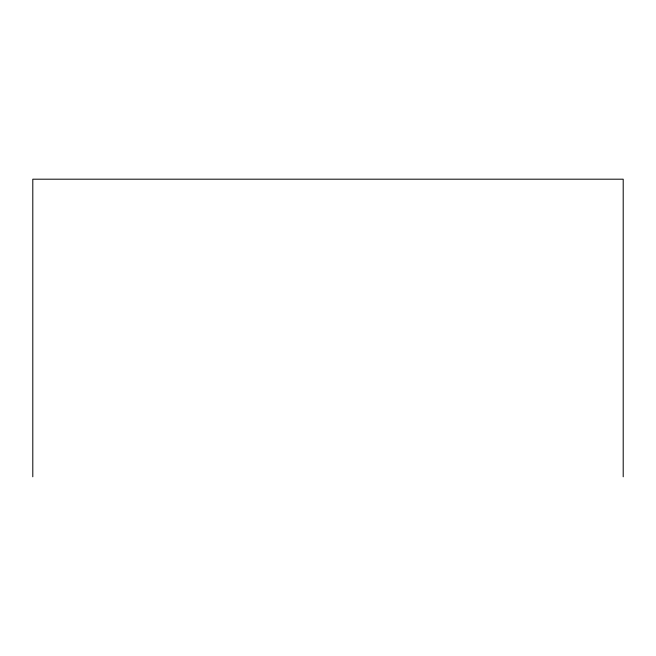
<?xml version="1.0" encoding="UTF-8"?>
<svg xmlns="http://www.w3.org/2000/svg" width="656" height="656" viewBox="0 0 656 656"><rect width="100%" height="100%" fill="white"/><g stroke="black" fill="none" stroke-linecap="round" stroke-linejoin="round"><path stroke-width="0.98" d="M623.2 476.805L623.2 179.195L32.8 179.195L32.8 476.805"/></g></svg>
